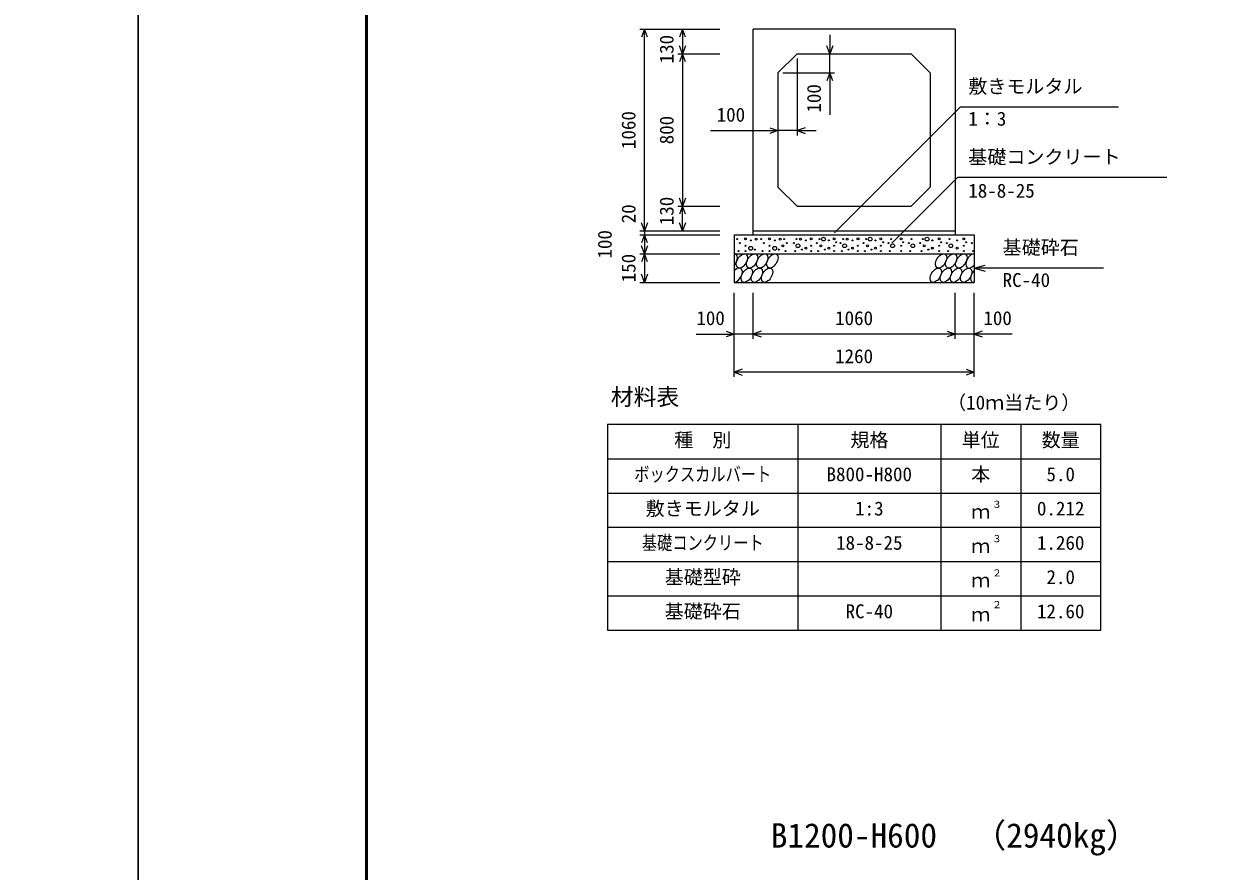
# Model space of a CAD drawing. Units: millimetres, scale not verified. Extents: x -50400 to 50400, y -17820 to 17820.
# Drawn here: x -600 to 5677, y 4649 to 9099 of the extents above; entities that cross this region are included whole.
import ezdxf
from ezdxf.enums import TextEntityAlignment as Align

# ---------------------------------------------------------------- set-up
doc = ezdxf.new("R2010")
doc.units = ezdxf.units.MM
doc.header["$LTSCALE"] = 60
for name, color, linetype, lineweight in [('0-0_DIM', 7, 'Continuous', 25), ('0-1_Defpoints', 5, 'Continuous', 25), ('0-2_HATCH', 6, 'Continuous', 25), ('0-3_HYO', 3, 'Continuous', 25), ('0-4_HYO2', 4, 'Continuous', 25), ('0-5_OUTLINE', 3, 'Continuous', 25), ('0-7_TXT', 7, 'Continuous', 25), ('0-8_WAKU', 3, 'Continuous', 25)]:
    doc.layers.add(name, color=color, linetype=linetype, lineweight=lineweight)
doc.styles.add('ＭＳ ゴシック', font='')
doc.styles.get('ＭＳ ゴシック').set_extended_font_data('MS Gothic')

msp = doc.modelspace()

# ---------------------------------------------------------------- linework, layer by layer
at = {"layer": '0-0_DIM'}
for p, q in [((2633.88, 9071.89), (3054.98, 9071.89)), ((2658.88, 8011.89), (2658.88, 9071.89)), ((2858.88, 9071.89), (2858.88, 8941.89)), ((3632.46, 9041.89), (3632.46, 8941.89)), ((2833.88, 8941.89), (3054.98, 8941.89)), ((2858.88, 8941.89), (2858.88, 8141.89)), ((3459.98, 8916.89), (3459.98, 8513.87)), ((3632.46, 8841.89), (3632.46, 8941.89)), ((3384.98, 8841.89), (3657.46, 8841.89)), ((3632.46, 8841.89), (3632.46, 8621.01)), ((3656.2, 8002.55), (4316.48, 8662.83)), ((5148.89, 8662.83), (4316.48, 8662.83)), ((3005.88, 8538.87), (3359.98, 8538.87)), ((3459.98, 8538.87), (3359.98, 8538.87)), ((3459.98, 8538.87), (3559.98, 8538.87)), ((3958.01, 7948.16), (4302.07, 8292.22)), ((5401.62, 8292.22), (4302.07, 8292.22)), ((2833.88, 8141.89), (3054.98, 8141.89)), ((2858.88, 8011.89), (2858.88, 8141.89)), ((2633.88, 8011.89), (3054.98, 8011.89)), ((2633.88, 7991.89), (3054.98, 7991.89)), ((2658.88, 8011.89), (2658.88, 7991.89)), ((2658.88, 7991.89), (2658.88, 7891.89)), ((2633.88, 7891.89), (3054.98, 7891.89)), ((2658.88, 7891.89), (2658.88, 7741.89)), ((4389.98, 7816.89), (4447.94, 7832.42)), ((5069.79, 7816.89), (4389.98, 7816.89)), ((4389.98, 7816.89), (4447.94, 7801.36)), ((2633.88, 7741.89), (3054.98, 7741.89)), ((3129.98, 7245.28), (3129.98, 7686.89)), ((3229.98, 7445.28), (3229.98, 7686.89)), ((4289.98, 7445.28), (4289.98, 7686.89)), ((4289.98, 7445.28), (4289.98, 7686.89)), ((4389.98, 7245.28), (4389.98, 7686.89)), ((2930.44, 7470.28), (3129.98, 7470.28)), ((3229.98, 7470.28), (3129.98, 7470.28)), ((4289.98, 7470.28), (3229.98, 7470.28)), ((4389.98, 7470.28), (4289.98, 7470.28)), ((4589.53, 7470.28), (4389.98, 7470.28)), ((4389.98, 7270.28), (3129.98, 7270.28))]:
    msp.add_line(p, q, dxfattribs=at)
for points in [[(2674.27, 9029.6), (2658.88, 9071.89), (2643.49, 9029.6)], [(2874.27, 9029.6), (2858.88, 9071.89), (2843.49, 9029.6)], [(2874.27, 8984.17), (2858.88, 8941.89), (2843.49, 8984.17)], [(3647.85, 8984.17), (3632.46, 8941.89), (3617.07, 8984.17)], [(2874.27, 8899.6), (2858.88, 8941.89), (2843.49, 8899.6)], [(3647.85, 8799.6), (3632.46, 8841.89), (3617.07, 8799.6)], [(3317.7, 8554.26), (3359.98, 8538.87), (3317.7, 8523.48)], [(3502.27, 8554.26), (3459.98, 8538.87), (3502.27, 8523.48)], [(2874.27, 8184.17), (2858.88, 8141.89), (2843.49, 8184.17)], [(2874.27, 8099.6), (2858.88, 8141.89), (2843.49, 8099.6)], [(2674.27, 8054.17), (2658.88, 8011.89), (2643.49, 8054.17)], [(2874.27, 8054.17), (2858.88, 8011.89), (2843.49, 8054.17)], [(2674.27, 7949.6), (2658.88, 7991.89), (2643.49, 7949.6)], [(2674.27, 7934.17), (2658.88, 7891.89), (2643.49, 7934.17)], [(2674.27, 7849.6), (2658.88, 7891.89), (2643.49, 7849.6)], [(2674.27, 7784.17), (2658.88, 7741.89), (2643.49, 7784.17)], [(3087.7, 7485.67), (3129.98, 7470.28), (3087.7, 7454.88)], [(3272.27, 7485.67), (3229.98, 7470.28), (3272.27, 7454.88)], [(4247.7, 7485.67), (4289.98, 7470.28), (4247.7, 7454.88)], [(4432.27, 7485.67), (4389.98, 7470.28), (4432.27, 7454.88)], [(3172.27, 7285.67), (3129.98, 7270.28), (3172.27, 7254.88)], [(4347.7, 7285.67), (4389.98, 7270.28), (4347.7, 7254.88)]]:
    msp.add_lwpolyline(points, dxfattribs=at)
at = {"layer": '0-1_Defpoints'}
for points in [[(-50400, -17820), (0, -17820), (0, 17820), (-50400, 17820)], [(0, -17820), (50400, -17820), (50400, 17820), (0, 17820)]]:
    msp.add_lwpolyline(points, close=True, dxfattribs=at)
at = {"layer": '0-2_HATCH'}
for centre, radius in [((3145.95, 7969.07), 2.5), ((3188.84, 7969.94), 5), ((3244.92, 7969.07), 5), ((3272.05, 7969.07), 2.5), ((3314.95, 7969.94), 5), ((3371.02, 7969.07), 5), ((3392.05, 7969.07), 2.5), ((3457.91, 7969.07), 2.5), ((3478.94, 7969.07), 5), ((3535.01, 7969.94), 5), ((3577.91, 7969.07), 2.5), ((3598.94, 7969.07), 10), ((3655.01, 7969.94), 5), ((3703.13, 7969.07), 2.5), ((3724.16, 7969.07), 5), ((3780.24, 7969.94), 5), ((3823.13, 7969.07), 2.5), ((3844.16, 7969.07), 10), ((3900.24, 7969.94), 5), ((3955.06, 7969.07), 2.5), ((4006.34, 7969.94), 5), ((4061.16, 7969.07), 2.5), ((4121.56, 7969.07), 2.5), ((4142.59, 7969.07), 10), ((4206.17, 7969.94), 5), ((4260.98, 7969.07), 2.5), ((4336.8, 7969.94), 5), ((3152.96, 7906.04), 2.5), ((3159.97, 7948.05), 2.5), ((3188.84, 7934.05), 2.5), ((3188.84, 7906.04), 2.5), ((3216.88, 7920.92), 10), ((3216.88, 7962.06), 2.5), ((3237.91, 7913.91), 2.5), ((3279.06, 7906.04), 2.5), ((3286.07, 7948.05), 2.5), ((3314.95, 7934.05), 2.5), ((3314.95, 7906.04), 2.5), ((3342.99, 7920.92), 10), ((3342.99, 7962.06), 2.5), ((3364.01, 7913.91), 2.5), ((3385.04, 7934.05), 5), ((3399.06, 7906.04), 2.5), ((3406.07, 7948.05), 2.5), ((3443.89, 7948.05), 2.5), ((3450.9, 7906.04), 2.5), ((3464.92, 7934.05), 10), ((3485.95, 7913.91), 2.5), ((3506.98, 7920.92), 5), ((3506.98, 7962.06), 2.5), ((3535.01, 7934.05), 2.5), ((3535.01, 7906.04), 2.5), ((3563.89, 7948.05), 2.5), ((3570.9, 7906.04), 2.5), ((3584.92, 7934.05), 5), ((3605.95, 7913.91), 2.5), ((3626.98, 7920.92), 5), ((3626.98, 7962.06), 2.5), ((3655.01, 7934.05), 2.5), ((3655.01, 7906.04), 2.5), ((3666.35, 7952.37), 2.5), ((3689.11, 7948.05), 2.5), ((3696.12, 7906.04), 2.5), ((3710.14, 7934.05), 10), ((3731.17, 7913.91), 2.5), ((3752.2, 7920.92), 5), ((3752.2, 7962.06), 2.5), ((3780.24, 7934.05), 2.5), ((3780.24, 7906.04), 2.5), ((3809.11, 7948.05), 2.5), ((3816.12, 7906.04), 2.5), ((3830.14, 7934.05), 5), ((3851.17, 7913.91), 2.5), ((3872.2, 7920.92), 5), ((3872.2, 7962.06), 2.5), ((3900.24, 7934.05), 2.5), ((3900.24, 7906.04), 2.5), ((3911.58, 7952.37), 2.5), ((3941.04, 7948.05), 2.5), ((3948.05, 7906.04), 2.5), ((3962.07, 7934.05), 10), ((4006.34, 7934.05), 2.5), ((4006.34, 7906.04), 2.5), ((4017.68, 7952.37), 2.5), ((4047.14, 7948.05), 2.5), ((4054.15, 7906.04), 2.5), ((4068.17, 7934.05), 10), ((4107.54, 7948.05), 2.5), ((4114.55, 7906.04), 2.5), ((4128.57, 7934.05), 5), ((4149.6, 7913.91), 2.5), ((4170.63, 7920.92), 5), ((4170.63, 7962.06), 2.5), ((4206.17, 7934.05), 2.5), ((4206.17, 7906.04), 2.5), ((4217.51, 7952.37), 2.5), ((4246.97, 7948.05), 2.5), ((4253.98, 7906.04), 2.5), ((4268, 7934.05), 10), ((4301.27, 7920.92), 5), ((4301.27, 7962.06), 2.5), ((4336.8, 7934.05), 2.5), ((4336.8, 7906.04), 2.5), ((4348.14, 7952.37), 2.5), ((4377.6, 7948.05), 2.5), ((4384.61, 7906.04), 2.5)]:
    msp.add_circle(centre, radius, dxfattribs=at)
for centre, start_param, end_param in [((3117.62, 7854.37), 4.385593, 6.6745444), ((4376.12, 7854.37), 0.3357715, 4.4411806), ((3142.94, 7779.38), 3.5111464, 7.548991), ((4401.44, 7779.38), 1.2110787, 3.5658734)]:
    msp.add_ellipse(centre, major_axis=(21.81, 35.31), ratio=0.5792, start_param=start_param, end_param=end_param, dxfattribs=at)
for centre in [(3170.83, 7854.37), (3224.03, 7854.37), (3277.24, 7854.37), (3330.45, 7854.37), (4216.5, 7854.37), (4269.71, 7854.37), (4322.91, 7854.37), (3196.15, 7779.38), (3249.35, 7779.38), (3302.56, 7779.38), (4188.61, 7779.38), (4241.82, 7779.38), (4295.03, 7779.38), (4348.23, 7779.38)]:
    msp.add_ellipse(centre, major_axis=(21.81, 35.31), ratio=0.5792, dxfattribs=at)
at = {"layer": '0-3_HYO'}
for p, q in [((3464.98, 6995.28), (3464.98, 5915.28)), ((4214.98, 6995.28), (4214.98, 5915.28)), ((4634.98, 6995.28), (4634.98, 5915.28)), ((2464.98, 6815.28), (5054.98, 6815.28))]:
    msp.add_line(p, q, dxfattribs=at)
msp.add_lwpolyline([(2464.98, 5915.28), (5054.98, 5915.28), (5054.98, 6995.28), (2464.98, 6995.28)], close=True, dxfattribs=at)
at = {"layer": '0-4_HYO2'}
for p, q in [((2464.98, 6635.28), (5054.98, 6635.28)), ((2464.98, 6455.28), (5054.98, 6455.28)), ((2464.98, 6275.28), (5054.98, 6275.28)), ((2464.98, 6095.28), (5054.98, 6095.28))]:
    msp.add_line(p, q, dxfattribs=at)
at = {"layer": '0-5_OUTLINE'}
for p, q in [((4289.98, 9071.89), (3229.98, 9071.89)), ((3229.98, 7991.89), (3229.98, 9071.89)), ((4289.98, 9071.89), (4289.98, 7991.89)), ((3359.98, 8841.89), (3359.98, 8241.89)), ((4159.98, 8841.89), (4159.98, 8241.89)), ((3459.98, 8141.89), (3359.98, 8241.89)), ((4059.98, 8141.89), (4159.98, 8241.89)), ((3459.98, 8141.89), (4059.98, 8141.89)), ((3129.98, 7991.89), (3129.98, 7741.89)), ((3129.98, 7991.89), (4389.98, 7991.89)), ((3229.98, 8011.89), (4289.98, 8011.89)), ((4389.98, 7991.89), (4389.98, 7741.89)), ((3129.98, 7891.89), (4389.98, 7891.89)), ((3129.98, 7741.89), (4389.98, 7741.89))]:
    msp.add_line(p, q, dxfattribs=at)
msp.add_lwpolyline([(3359.98, 8841.89), (3459.98, 8941.89), (4059.98, 8941.89), (4159.98, 8841.89)], dxfattribs=at)
at = {"layer": '0-8_WAKU', "lineweight": 50}
msp.add_lwpolyline([(1200, -16620), (49200, -16620), (49200, 16620), (1200, 16620)], close=True, dxfattribs=at)

# ---------------------------------------------------------------- texts
at = {"layer": '0-0_DIM', "style": 'ＭＳ ゴシック'}
for s, p in [('130', (2833.88, 8891.89)), ('100', (3607.46, 8633.39)), ('1060', (2633.88, 8441.89)), ('800', (2833.88, 8466.89)), ('130', (2833.88, 8041.89)), ('20', (2633.88, 8051.96)), ('100', (2508.88, 7866.89)), ('150', (2633.88, 7741.89))]:
    msp.add_text(s, height=73.31, rotation=90, dxfattribs=at).set_placement(p, align=Align.BOTTOM_LEFT)
for s, p in [('敷きモルタル', (4359.33, 8712.83)), ('100', (3037.84, 8563.87)), ('1：3', (4359.33, 8542.72)), ('基礎コンクリート', (4359.33, 8342.22)), ('18-8-25', (4359.33, 8164.59)), ('基礎砕石', (4539.72, 7866.89)), ('RC-40', (4539.72, 7695.51)), ('100', (2931.34, 7495.28)), ('1060', (3659.98, 7495.28)), ('100', (4438.62, 7495.28)), ('1260', (3659.98, 7295.28))]:
    msp.add_text(s, height=73.31, dxfattribs=at).set_placement(p, align=Align.BOTTOM_LEFT)
at = {"layer": '0-7_TXT', "style": 'ＭＳ ゴシック'}
for s, height, p in [('材料表', 87.98, (2481.65, 7070.28)), ('（10ｍ当たり）', 73.31, (4248.31, 7051.94)), ('種\u3000別', 73.31, (2814.98, 6855.28)), ('規格', 73.31, (3739.98, 6855.28)), ('単位', 73.31, (4324.98, 6855.28)), ('数量', 73.31, (4744.98, 6855.28)), ('本', 73.31, (4374.98, 6675.28)), ('B800-H800', 73.31, (3614.98, 6675.28)), ('5.0', 73.31, (4769.98, 6675.28)), ('敷きモルタル', 73.31, (2664.98, 6495.28)), ('３', 36.66, (4484.22, 6545.89)), ('1:3', 73.31, (3764.98, 6495.28)), ('ｍ', 73.31, (4374.98, 6478.61)), ('0.212', 73.31, (4719.98, 6495.28)), ('18-8-25', 73.31, (3664.98, 6315.28)), ('３', 36.66, (4484.22, 6365.89)), ('1.260', 73.31, (4719.98, 6315.28)), ('ｍ', 73.31, (4374.98, 6298.61)), ('基礎型砕', 73.31, (2764.98, 6135.28)), ('２', 36.66, (4484.22, 6185.89)), ('2.0', 73.31, (4769.98, 6135.28)), ('ｍ', 73.31, (4374.98, 6118.61)), ('基礎砕石', 73.31, (2764.98, 5955.28)), ('RC-40', 73.31, (3714.98, 5955.28)), ('２', 36.66, (4484.22, 6019.22)), ('12.60', 73.31, (4719.98, 5955.28)), ('ｍ', 73.31, (4374.98, 5938.61)), ('B1200-H600', 128.3, (3322.48, 4734.39)), ('（2940kg）', 128.3, (4383.57, 4734.39))]:
    msp.add_text(s, height=height, dxfattribs=at).set_placement(p, align=Align.BOTTOM_LEFT)
at = {"layer": '0-7_TXT', "style": 'ＭＳ ゴシック', "width": 0.8}
for s, p in [('ボックスカルバート', (2604.98, 6675.28)), ('基礎コンクリート', (2644.98, 6315.28))]:
    msp.add_text(s, height=73.31, dxfattribs=at).set_placement(p, align=Align.BOTTOM_LEFT)

doc.saveas('drawing.dxf')
